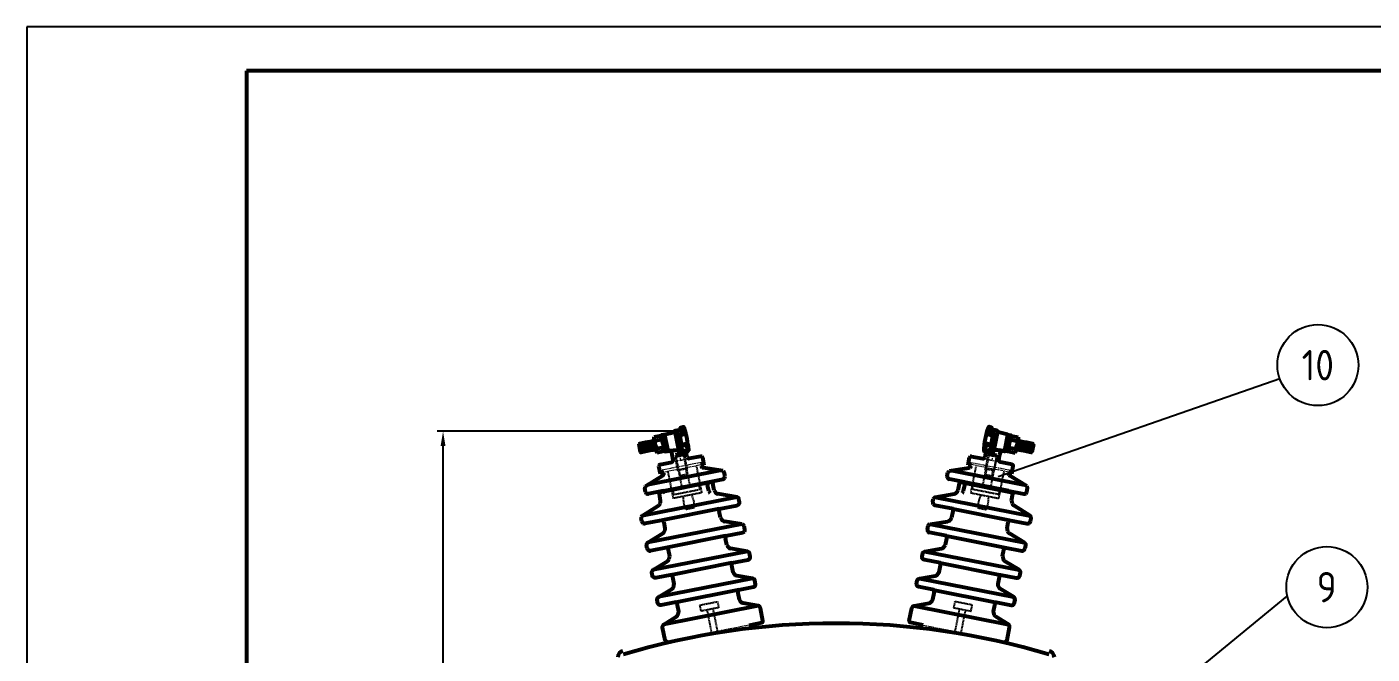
# Model space of a CAD drawing. Header units: millimetres. Extents: x 117095 to 120885, y -6667 to -3573.
# Drawn here: x 117095 to 118476, y -4631 to -3988 of the extents above; entities that cross this region are included whole.
import ezdxf
from ezdxf.enums import TextEntityAlignment as Align

# ---------------------------------------------------------------- set-up
doc = ezdxf.new("R2010")
doc.units = ezdxf.units.MM
doc.header["$LTSCALE"] = 3
doc.linetypes.add('CENTER', pattern=[2, 1.25, -0.25, 0.25, -0.25])
doc.linetypes.add('HIDDEN', pattern=[0.375, 0.25, -0.125])
for name, color, linetype in [('A', 3, 'Continuous'), ('D', 11, 'HIDDEN'), ('S', 254, 'Continuous')]:
    doc.layers.add(name, color=color, linetype=linetype)
for name, color, linetype, lineweight in [('图层1', 1, 'CENTER', 13), ('标注、文本', 3, 'Continuous', 25), ('粗实线', 4, 'Continuous', 53)]:
    doc.layers.add(name, color=color, linetype=linetype, lineweight=lineweight)
doc.styles.add('ST_WIN', font='isocp2.shx', dxfattribs={"bigfont": 'hzdxfst.shx'})
doc.styles.add('TH_GBDIM', font='romans.shx', dxfattribs={"width": 0.8, "bigfont": 'gbcbig.shx'})
doc.dimstyles.new('TH_GBDIM1', dxfattribs={"dimscale": 3, "dimtxt": 3.5, "dimasz": 2.5, "dimexe": 2, "dimexo": 0, "dimgap": 1.5, "dimtad": 1, "dimdec": 1, "dimzin": 0, "dimdsep": 46, "dimtxsty": 'TH_GBDIM', "dimcen": 2.5, "dimclrd": 3, "dimclre": 256, "dimclrt": 2, "dimadec": 0, "dimazin": 0, "dimtfac": 0.714286, "dimtdec": 1, "dimtmove": 0, "dimatfit": 3, "dimfxl": 1, "dimtzin": 0, "dimlwd": -1, "dimlwe": -1, "dimarcsym": 0})

# ---------------------------------------------------------------- blocks, each defined once
blk = doc.blocks.new('*D141')
at = {"layer": 'Defpoints', "color": 0, "transparency": 16777216}
for p in [(117522.6, -4402.8), (117759.7, -4402.8), (117680.5, -5497.6)]:
    blk.add_point(p, dxfattribs=at)
at = {"layer": '标注、文本', "transparency": 16777216}
for p, q in [((117759.7, -4402.8), (117516.6, -4402.8)), ((117680.5, -5497.6), (117516.6, -5497.6))]:
    blk.add_line(p, q, dxfattribs=at)
at = {"layer": '标注、文本', "color": 3, "transparency": 16777216}
blk.add_line((117522.6, -5482.6), (117522.6, -4417.8), dxfattribs=at)
for points in [[(117520.1, -4417.8), (117525.1, -4417.8), (117522.6, -4402.8)], [(117520.1, -5482.6), (117525.1, -5482.6), (117522.6, -5497.6)]]:
    blk.add_solid(points, dxfattribs=at)
at = {"layer": '标注、文本', "color": 2, "transparency": 16777216, "insert": (117505.6, -4950.2), "char_height": 21, "width": 139.819, "attachment_point": 5, "rotation": 90, "style": 'TH_GBDIM'}
blk.add_mtext("67.52''", dxfattribs=at)

msp = doc.modelspace()

# ---------------------------------------------------------------- linework, layer by layer
at = {"layer": 'A'}
msp.add_line((118092.3, -4449.32), (118381.33, -4348.57), dxfattribs=at)
for centre in [(118420.59, -4334.89), (118429.72, -4562.74)]:
    msp.add_circle(centre, 41.58, dxfattribs=at)
at = {"layer": 'D'}
for p, q in [((117761.61, -4428.91), (117767.44, -4459.59)), ((117769.38, -4427.37), (117771.98, -4440.51)), ((118082.7, -4427.37), (118080.11, -4440.51)), ((118090.47, -4428.91), (118084.65, -4459.59)), ((117759.06, -4471.58), (117753.55, -4443.69)), ((117764.77, -4441.93), (117763.45, -4442.19)), ((117766.06, -4448.45), (117764.77, -4441.93)), ((117771.98, -4440.51), (117771.44, -4440.62)), ((117771.44, -4440.62), (117772.72, -4447.14)), ((117771.98, -4440.51), (117772.22, -4440.46)), ((117772.22, -4440.46), (117775.67, -4457.96)), ((117782.48, -4437.98), (117787.98, -4465.87)), ((118069.61, -4437.98), (118064.1, -4465.87)), ((118079.86, -4440.46), (118076.41, -4457.96)), ((118080.65, -4440.62), (118079.36, -4447.14)), ((118080.11, -4440.51), (118079.86, -4440.46)), ((118080.11, -4440.51), (118080.65, -4440.62)), ((118086.03, -4448.45), (118087.32, -4441.93)), ((118087.32, -4441.93), (118088.64, -4442.19)), ((118093.03, -4471.58), (118098.53, -4443.69)), ((117772.72, -4447.14), (117766.06, -4448.45)), ((118079.36, -4447.14), (118086.03, -4448.45)), ((117787.98, -4465.87), (117759.06, -4471.58)), ((118064.1, -4465.87), (118093.03, -4471.58)), ((117793.43, -4586.16), (117798.01, -4609.34)), ((117799.58, -4584.94), (117804.15, -4608.13)), ((118052.51, -4584.94), (118047.93, -4608.13)), ((118052.51, -4584.94), (118047.93, -4608.13)), ((118058.66, -4586.16), (118054.08, -4609.34)), ((118058.66, -4586.16), (118054.08, -4609.34))]:
    msp.add_line(p, q, dxfattribs=at)
for points in [[(117764.76, -4424.33), (117761.29, -4427.39), (117761.61, -4428.91), (117769.38, -4427.37), (117769.08, -4425.85), (117769.38, -4427.37), (117770.17, -4427.22), (117772.76, -4440.36), (117773.7, -4440.99), (117762.82, -4443.13), (117763.45, -4442.19), (117760.85, -4429.06), (117761.61, -4428.91)], [(118087.32, -4424.33), (118090.79, -4427.39), (118090.47, -4428.91), (118082.7, -4427.37), (118083, -4425.85), (118082.7, -4427.37), (118081.92, -4427.22), (118079.32, -4440.36), (118078.39, -4440.99), (118089.27, -4443.13), (118088.64, -4442.19), (118091.23, -4429.06), (118090.47, -4428.91)], [(117777.78, -4467.89), (117778.01, -4469.01), (117779.55, -4473.5), (117780.17, -4476.63), (117780.43, -4479.23), (117780.44, -4481.37), (117771.91, -4483.05), (117770.77, -4480.07), (117769.96, -4477.02), (117769.52, -4473.36), (117769.48, -4470.7), (117769.25, -4469.57)], [(118074.3, -4467.89), (118074.08, -4469.01), (118072.53, -4473.5), (118071.91, -4476.63), (118071.65, -4479.23), (118071.64, -4481.37), (118080.17, -4483.05), (118081.32, -4480.07), (118082.13, -4477.02), (118082.57, -4473.36), (118082.61, -4470.7), (118082.83, -4469.57)]]:
    msp.add_lwpolyline(points, dxfattribs=at)
for points in [[(117777.29, -4459.17), (117766.26, -4461.35), (117759.05, -4462.77, 0.2828752), (117758.49, -4463.29, 0.1118496), (117758.47, -4463.7), (117759.25, -4467.67), (117786.31, -4462.33), (117785.53, -4458.36, 0.4142136), (117784.59, -4457.73), (117777.21, -4459.16)], [(118074.8, -4459.17), (118085.83, -4461.35), (118093.03, -4462.77, -0.2828752), (118093.59, -4463.29, -0.1118496), (118093.61, -4463.7), (118092.83, -4467.67), (118065.77, -4462.33), (118066.55, -4458.36, -0.4142136), (118067.49, -4457.73), (118074.88, -4459.16)]]:
    msp.add_lwpolyline(points, format="xyb", dxfattribs=at)
for points in [[(117804.23, -4577.56), (117805.46, -4583.78), (117787.52, -4587.32), (117786.29, -4581.1)], [(118047.85, -4577.56), (118046.62, -4583.78), (118064.57, -4587.32), (118065.79, -4581.1)], [(118047.85, -4577.56), (118046.62, -4583.78), (118064.57, -4587.32), (118065.79, -4581.1)]]:
    msp.add_lwpolyline(points, close=True, dxfattribs=at)
for centre, start, end in [((117777.14, -4457.67), 191.16, 281.16), ((118074.94, -4457.67), 258.84, 348.84), ((117765.97, -4459.88), 281.16, 11.16), ((118086.12, -4459.88), 168.84, 258.84)]:
    msp.add_arc(centre, 1.5, start, end, dxfattribs=at)
at = {"layer": '图层1'}
for p, q in [((117775.41, -4430.82), (117757.37, -4434.38)), ((117764.76, -4424.33), (117766.39, -4432.6)), ((117766.39, -4432.6), (117775.41, -4430.82)), ((118085.69, -4432.6), (118076.67, -4430.82)), ((118076.67, -4430.82), (118094.71, -4434.38)), ((118087.32, -4424.33), (118085.69, -4432.6)), ((117787.85, -4434.73), (117747.33, -4442.57)), ((117747.33, -4442.57), (117748.01, -4446.05)), ((117748.11, -4442.42), (117748.55, -4444.67)), ((117748.55, -4444.67), (117787.48, -4436.99)), ((117787.48, -4436.99), (117787.06, -4434.88)), ((117788.5, -4438.07), (117787.85, -4434.73)), ((118063.58, -4438.07), (118064.24, -4434.73)), ((118064.24, -4434.73), (118104.76, -4442.57)), ((118064.61, -4436.99), (118065.02, -4434.88)), ((118103.53, -4444.67), (118064.61, -4436.99)), ((118103.98, -4442.42), (118103.53, -4444.67)), ((118104.76, -4442.57), (118104.07, -4446.05)), ((118032.91, -4537.89), (118093.94, -4549.95)), ((118025.6, -4565.44), (118089.17, -4577.98)), ((117836.74, -4601.69), (117752.14, -4618.4)), ((118015.34, -4601.69), (118099.94, -4618.4)), ((118015.34, -4601.69), (118099.94, -4618.4))]:
    msp.add_line(p, q, dxfattribs=at)
at = {"layer": '标注、文本'}
for p, q in [((117095.49, -3987.78), (117095.49, -6667.17)), ((120884.53, -3987.78), (117095.49, -3987.78)), ((118200.26, -4726.62), (118389.14, -4571.82))]:
    msp.add_line(p, q, dxfattribs=at)
at = {"layer": '粗实线'}
for p, q in [((117321.03, -4032.89), (117321.03, -6622.06)), ((120839.42, -4032.89), (117321.03, -4032.89))]:
    msp.add_line(p, q, dxfattribs=at)
at = {"layer": '粗实线', "ltscale": 2}
for p, q in [((117760.47, -4403.08), (117764.23, -4421.64)), ((118091.62, -4403.08), (118087.86, -4421.64)), ((117723.47, -4415.88), (117725.08, -4424.06)), ((117724, -4416.23), (117726.24, -4423.52)), ((117724.62, -4415.33), (117727.14, -4424.12)), ((117725.52, -4415.93), (117727.76, -4423.18)), ((117726.14, -4414.99), (117728.7, -4423.81)), ((117727.09, -4415.62), (117729.28, -4422.88)), ((117727.65, -4414.72), (117730.23, -4423.51)), ((117728.6, -4415.32), (117730.85, -4422.57)), ((117729.23, -4414.38), (117731.79, -4423.2)), ((117730.17, -4415.01), (117732.37, -4422.27)), ((117730.76, -4414.08), (117733.41, -4422.83)), ((117731.7, -4414.71), (117733.92, -4421.96)), ((117732.32, -4413.77), (117734.88, -4422.59)), ((117733.26, -4414.4), (117735.46, -4421.66)), ((117733.88, -4413.5), (117736.41, -4422.29)), ((117734.78, -4414.1), (117737.03, -4421.35)), ((117735.41, -4413.16), (117737.97, -4421.98)), ((117738.55, -4421.05), (117736.35, -4413.79)), ((117736.93, -4412.86), (117739.49, -4421.68)), ((117737.87, -4413.49), (117740.12, -4420.74)), ((117738.53, -4412.55), (117741.05, -4421.37)), ((117739.23, -4408.79), (117739.05, -4410.46)), ((117739.05, -4410.46), (117740.02, -4412.76)), ((117746.44, -4407.37), (117739.23, -4408.79)), ((117747.22, -4411.34), (117740.02, -4412.76)), ((117748.28, -4414.09), (117751.03, -4415.94)), ((117765.85, -4412.84), (117767.16, -4419.43)), ((117767.16, -4419.43), (117766.85, -4417.87)), ((117766.85, -4417.87), (117766.85, -4417.87)), ((118086.23, -4412.84), (118084.93, -4419.43)), ((118084.93, -4419.43), (118085.24, -4417.87)), ((118085.24, -4417.87), (118085.24, -4417.87)), ((118103.81, -4414.09), (118101.05, -4415.94)), ((118104.86, -4411.34), (118112.07, -4412.76)), ((118105.64, -4407.37), (118112.85, -4408.79)), ((118113.56, -4412.55), (118111.03, -4421.37)), ((118114.21, -4413.49), (118111.97, -4420.74)), ((118113.03, -4410.46), (118112.07, -4412.76)), ((118115.15, -4412.86), (118112.6, -4421.68)), ((118112.85, -4408.79), (118113.03, -4410.46)), ((118113.54, -4421.05), (118115.73, -4413.79)), ((118116.67, -4413.16), (118114.12, -4421.98)), ((118117.3, -4414.1), (118115.06, -4421.35)), ((118118.2, -4413.5), (118115.68, -4422.29)), ((118118.82, -4414.4), (118116.63, -4421.66)), ((118119.76, -4413.77), (118117.2, -4422.59)), ((118120.39, -4414.71), (118118.16, -4421.96)), ((118121.33, -4414.08), (118118.67, -4422.83)), ((118121.92, -4415.01), (118119.72, -4422.27)), ((118122.85, -4414.38), (118120.29, -4423.2)), ((118123.48, -4415.32), (118121.23, -4422.57)), ((118124.44, -4414.72), (118121.85, -4423.51)), ((118125, -4415.62), (118122.8, -4422.88)), ((118125.94, -4414.99), (118123.38, -4423.81)), ((118126.57, -4415.93), (118124.32, -4423.18)), ((118127.46, -4415.33), (118124.94, -4424.12)), ((118128.09, -4416.23), (118125.85, -4423.52)), ((118128.62, -4415.88), (118127, -4424.06)), ((117748.8, -4419.33), (117741.59, -4420.76)), ((117749.58, -4423.3), (117742.38, -4424.73)), ((117758.22, -4428.38), (117757.9, -4426.74)), ((117758.95, -4432.03), (117758.22, -4428.38)), ((117764.23, -4421.64), (117764.64, -4422.42)), ((117773.01, -4429.25), (117772.29, -4425.6)), ((117787.23, -4428.49), (117775.36, -4430.83)), ((117790.66, -4437.64), (117789.1, -4429.75)), ((118061.42, -4437.64), (118062.98, -4429.75)), ((118064.86, -4428.49), (118076.72, -4430.83)), ((118079.07, -4429.25), (118079.79, -4425.6)), ((118087.86, -4421.64), (118087.45, -4422.42)), ((118093.14, -4432.03), (118093.86, -4428.38)), ((118093.86, -4428.38), (118094.18, -4426.74)), ((118102.5, -4423.3), (118109.71, -4424.73)), ((118103.28, -4419.33), (118110.49, -4420.76)), ((117806.94, -4443.04), (117732.8, -4457.66)), ((117745.81, -4446.49), (117744.25, -4438.6)), ((117745.51, -4436.72), (117757.37, -4434.38)), ((117787.24, -4438.31), (117790.66, -4437.64)), ((117809.64, -4443.47), (117789.75, -4440.26)), ((117812.04, -4448.7), (117811.27, -4445.03)), ((118040.04, -4448.7), (118040.82, -4445.03)), ((118042.45, -4443.47), (118062.33, -4440.26)), ((118045.15, -4443.04), (118119.29, -4457.66)), ((118064.84, -4438.31), (118061.42, -4437.64)), ((118106.58, -4436.72), (118094.71, -4434.38)), ((118106.28, -4446.49), (118107.84, -4438.6)), ((117730.47, -4459.09), (117747.64, -4448.57)), ((117799.42, -4454.79), (117743.25, -4465.9)), ((117749.22, -4445.81), (117745.81, -4446.49)), ((117749.01, -4464.04), (117794.46, -4455.07)), ((117795.28, -4463.91), (117794, -4457.94)), ((117794.36, -4455.09), (117809.84, -4451.99)), ((117800.89, -4463.27), (117799.43, -4456.27)), ((118057.73, -4455.09), (118042.24, -4451.99)), ((118051.2, -4463.27), (118052.65, -4456.27)), ((118052.67, -4454.79), (118108.84, -4465.9)), ((118056.81, -4463.91), (118058.08, -4457.94)), ((118103.07, -4464.04), (118057.63, -4455.07)), ((118102.86, -4445.81), (118106.28, -4446.49)), ((118121.62, -4459.09), (118104.44, -4448.57)), ((117824.42, -4470.24), (117726.81, -4489.49)), ((117730.23, -4464.84), (117729.55, -4461.16)), ((117749.01, -4464.04), (117733.51, -4467.05)), ((117745.93, -4474.11), (117744.62, -4467.08)), ((117824.42, -4470.24), (117804.73, -4466.99)), ((117826.85, -4475.35), (117826.3, -4472.56)), ((118025.23, -4475.35), (118025.78, -4472.56)), ((118027.67, -4470.24), (118047.36, -4466.99)), ((118027.67, -4470.24), (118125.27, -4489.49)), ((118103.07, -4464.04), (118118.57, -4467.05)), ((118106.15, -4474.11), (118107.46, -4467.08)), ((118121.86, -4464.84), (118122.54, -4461.16)), ((117726.81, -4489.49), (117743.79, -4479.01)), ((117806, -4482.48), (117748.21, -4493.9)), ((117806, -4482.48), (117824.29, -4478.87)), ((117807.39, -4491.32), (117806.01, -4484.87)), ((118046.08, -4482.48), (118027.8, -4478.87)), ((118044.7, -4491.32), (118046.07, -4484.87)), ((118046.08, -4482.48), (118103.88, -4493.9)), ((118125.27, -4489.49), (118108.29, -4479.01)), ((117726.5, -4495.14), (117725.95, -4492.36)), ((117748.5, -4493.82), (117730.21, -4497.43)), ((117829.17, -4497.92), (117732.93, -4516.91)), ((117750.57, -4502.53), (117749.39, -4496.04)), ((117829.17, -4497.92), (117811.77, -4495.19)), ((117832.34, -4503.41), (117831.56, -4499.74)), ((118019.75, -4503.41), (118020.52, -4499.74)), ((118022.92, -4497.92), (118040.32, -4495.19)), ((118022.92, -4497.92), (118119.15, -4516.91)), ((118101.51, -4502.53), (118102.69, -4496.04)), ((118103.59, -4493.82), (118121.87, -4497.43)), ((118125.58, -4495.14), (118126.13, -4492.36)), ((117732.93, -4516.91), (117747.99, -4507.77)), ((117812.58, -4510.16), (117753, -4521.92)), ((117813.9, -4519.42), (117812.52, -4512.92)), ((117812.58, -4510.16), (117830.13, -4506.67)), ((118039.5, -4510.16), (118021.96, -4506.67)), ((118038.18, -4519.42), (118039.57, -4512.92)), ((118039.5, -4510.16), (118099.09, -4521.92)), ((118119.15, -4516.91), (118104.09, -4507.77)), ((117732.08, -4523.19), (117731.41, -4519.5)), ((117752.92, -4521.93), (117735.37, -4525.36)), ((117835.06, -4525.97), (117738.14, -4545.09)), ((117755.22, -4531), (117754.03, -4524.46)), ((118017.03, -4525.97), (118113.95, -4545.09)), ((118017.03, -4525.97), (118113.95, -4545.09)), ((118096.86, -4531), (118098.05, -4524.46)), ((118099.16, -4521.93), (118116.72, -4525.36)), ((118120, -4523.19), (118120.68, -4519.5)), ((117819.17, -4537.89), (117758.15, -4549.95)), ((118032.91, -4537.89), (118093.94, -4549.95)), ((117840.18, -4553.76), (117743.95, -4572.74)), ((118011.9, -4553.76), (118108.13, -4572.74)), ((118011.9, -4553.76), (118108.13, -4572.74)), ((117826.48, -4565.44), (117762.91, -4577.98)), ((118025.6, -4565.44), (118089.17, -4577.98)), ((117846.06, -4581.76), (117749.14, -4600.88)), ((118006.02, -4581.76), (118102.94, -4600.88)), ((118006.02, -4581.76), (118102.94, -4600.88))]:
    msp.add_line(p, q, dxfattribs=at)
for points in [[(117757.9, -4426.74), (117757.45, -4424.45, 0.2164543), (117756.57, -4423.22, 0.1467602), (117755.1, -4422.88), (117753.29, -4423.24, -0.216222), (117752.7, -4423.1, -0.1283851), (117752.36, -4422.65), (117749.25, -4406.87, -0.2363214), (117749.39, -4406.33, -0.137645), (117750, -4405.95), (117759.9, -4403.55, 0.1180817), (117760.22, -4403.38, 0.2392412), (117760.5, -4402.71, -0.185592), (117760.65, -4402.2, -0.1492891), (117761.1, -4401.88), (117766.54, -4400.81), (117766.26, -4399.39, -0.1625855), (117766.3, -4399.07, -0.2351814), (117766.74, -4398.73), (117769.04, -4398.28, -0.1930116), (117769.57, -4398.38, -0.2164792), (117769.72, -4398.6), (117770.88, -4401.89), (117771.58, -4404.4, -0.3059655), (117771.18, -4405.6, -0.2115166), (117770.29, -4405.81), (117766.58, -4406.71, 0.1243522), (117765.5, -4407.28), (117767.07, -4415.88, 0.2324838), (117768.05, -4417.02, 0.1376313), (117769.18, -4417.3), (117770.61, -4417.07, -0.226514), (117771.96, -4417.46, -0.1292936), (117772.99, -4421.13)], [(117765.85, -4412.84), (117764.66, -4406.76), (117764.55, -4406.24, -0.0789088), (117764.52, -4405.28, -0.0024549), (117764.63, -4404.37, -0.1042686), (117765.12, -4402.99, -0.0677477), (117766.61, -4401.15, -0.1370618), (117767.62, -4400.62, -0.2504389), (117768.51, -4400.88, -0.0643039), (117769.09, -4401.61, -0.2071454), (117769.42, -4404.04, -0.182921), (117768.73, -4404.96, -0.0004162), (117767.16, -4405.37, 0.2687796), (117765.5, -4407.28, 0.4991019)], [(118094.18, -4426.74), (118094.63, -4424.45, -0.2164543), (118095.51, -4423.22, -0.1467602), (118096.98, -4422.88), (118098.8, -4423.24, 0.216222), (118099.38, -4423.1, 0.1283851), (118099.73, -4422.65), (118102.84, -4406.87, 0.2363214), (118102.69, -4406.33, 0.137645), (118102.09, -4405.95), (118092.19, -4403.55, -0.1180817), (118091.86, -4403.38, -0.2392412), (118091.59, -4402.71, 0.185592), (118091.44, -4402.2, 0.1492891), (118090.99, -4401.88), (118085.55, -4400.81), (118085.83, -4399.39, 0.1625855), (118085.79, -4399.07, 0.2351814), (118085.35, -4398.73), (118083.04, -4398.28, 0.1930116), (118082.51, -4398.38, 0.2164792), (118082.37, -4398.6), (118081.21, -4401.89), (118080.51, -4404.4, 0.3059655), (118080.91, -4405.6, 0.2115166), (118081.8, -4405.81), (118085.5, -4406.71, -0.1243522), (118086.59, -4407.28), (118085.02, -4415.88, -0.2324838), (118084.03, -4417.02, -0.1376313), (118082.91, -4417.3), (118081.47, -4417.07, 0.226514), (118080.12, -4417.46, 0.1292936), (118079.09, -4421.13)], [(118086.23, -4412.84), (118087.43, -4406.76), (118087.53, -4406.24, 0.0789088), (118087.57, -4405.28, 0.0024549), (118087.45, -4404.37, 0.1042686), (118086.97, -4402.99, 0.0677477), (118085.48, -4401.15, 0.1370618), (118084.46, -4400.62, 0.2504389), (118083.57, -4400.88, 0.0643039), (118083, -4401.61, 0.2071454), (118082.67, -4404.04, 0.182921), (118083.35, -4404.96, 0.0004162), (118084.93, -4405.37, -0.2687796), (118086.59, -4407.28, -0.4991019)], [(117750, -4405.95), (117750.05, -4406.24), (117750.03, -4406.72), (117753.15, -4422.55), (117753.33, -4422.92), (117754.2, -4423.06, -0.0054367), (117757.56, -4422.44, -0.0203145), (117761.38, -4422.15, -0.0727912), (117763.33, -4422.22, -0.1415075), (117764.16, -4422.82, -0.0785824), (117764.64, -4423.75, -0.3890739)], [(117766.5, -4416.13), (117767.16, -4419.43, 0.1884653), (117768.82, -4422.04, 0.1254853), (117770.89, -4422.87, 0.1480521), (117772.42, -4422.62, 0.2611045), (117772.99, -4421.13, 0.8298267)], [(117767.43, -4416.42), (117772.38, -4415.45, -0.2020733), (117773.39, -4415.65, -0.1894523), (117773.96, -4416.51, -0.0369855), (117774.39, -4422.79, 0.1404341)], [(118084.66, -4416.42), (118079.71, -4415.45, 0.2020733), (118078.7, -4415.65, 0.1894523), (118078.12, -4416.51, 0.0369855), (118077.7, -4422.79, -0.1404341)], [(118085.58, -4416.13), (118084.93, -4419.43, -0.1884653), (118083.27, -4422.04, -0.1254853), (118081.2, -4422.87, -0.1480521), (118079.67, -4422.62, -0.2611045), (118079.09, -4421.13, -0.8298267)], [(118102.09, -4405.95), (118102.03, -4406.24), (118102.05, -4406.72), (118098.93, -4422.55), (118098.76, -4422.92), (118097.89, -4423.06, 0.0054367), (118094.52, -4422.44, 0.0203145), (118090.71, -4422.15, 0.0727912), (118088.76, -4422.22, 0.1415075), (118087.93, -4422.82, 0.0785824), (118087.44, -4423.75, 0.3890739)], [(117772.29, -4425.6), (117771.94, -4423.56), (117774.09, -4423.11, 0.0767418), (117774.24, -4423.06, 0.2210318), (117774.39, -4422.79, 59.2333656)], [(118079.79, -4425.6), (118080.14, -4423.56), (118077.99, -4423.11, -0.0767418), (118077.85, -4423.06, -0.2210318), (118077.7, -4422.79, -59.2333656)], [(117824.24, -4551.2, -0.2008106), (117821.92, -4549.75, -0.0160188), (117820.4, -4547.47), (117818.97, -4540.45, -0.1267309), (117819.03, -4539.16, 0.0958523), (117819.17, -4537.89), (117835.3, -4534.71, 0.1985628), (117837.34, -4533.35, 0.1784966), (117837.84, -4531.3), (117837.19, -4527.99, 0.1972819), (117836.35, -4526.73, 0.0325438), (117835.06, -4525.97), (117817.74, -4523.14)], [(118027.84, -4551.2, 0.2008106), (118030.17, -4549.75, 0.0160188), (118031.68, -4547.47), (118033.12, -4540.45, 0.1267309), (118033.05, -4539.16, -0.0958523), (118032.91, -4537.89), (118016.78, -4534.71, -0.1985628), (118014.74, -4533.35, -0.1784966), (118014.25, -4531.3), (118014.9, -4527.99, -0.1972819), (118015.73, -4526.73, -0.0325438), (118017.03, -4525.97), (118034.34, -4523.14)], [(118027.84, -4551.2, 0.2008106), (118030.17, -4549.75, 0.0160188), (118031.68, -4547.47), (118033.12, -4540.45, 0.1267309), (118033.05, -4539.16, -0.0958523), (118032.91, -4537.89), (118016.78, -4534.71, -0.1985628), (118014.74, -4533.35, -0.1784966), (118014.25, -4531.3), (118014.9, -4527.99, -0.1972819), (118015.73, -4526.73, -0.0325438), (118017.03, -4525.97), (118034.34, -4523.14)], [(117757.72, -4564.32, 0.2008106), (117759.32, -4562.1, 0.0160188), (117759.86, -4559.42), (117758.52, -4552.37, 0.1267309), (117757.97, -4551.21, -0.0958523), (117757.36, -4550.08), (117741.23, -4553.26, -0.1985628), (117738.83, -4552.78, -0.1784966), (117737.59, -4551.08), (117736.94, -4547.77, -0.1972819), (117737.23, -4546.29, -0.0325438), (117738.14, -4545.09), (117753.08, -4535.9)], [(118094.36, -4564.32, -0.2008106), (118092.76, -4562.1, -0.0160188), (118092.22, -4559.42), (118093.56, -4552.37, -0.1267309), (118094.11, -4551.21, 0.0958523), (118094.73, -4550.08), (118110.86, -4553.26, 0.1985628), (118113.26, -4552.78, 0.1784966), (118114.5, -4551.08), (118115.15, -4547.77, 0.1972819), (118114.86, -4546.29, 0.0325438), (118113.95, -4545.09), (118099, -4535.9)], [(118094.36, -4564.32, -0.2008106), (118092.76, -4562.1, -0.0160188), (118092.22, -4559.42), (118093.56, -4552.37, -0.1267309), (118094.11, -4551.21, 0.0958523), (118094.73, -4550.08), (118110.86, -4553.26, 0.1985628), (118113.26, -4552.78, 0.1784966), (118114.5, -4551.08), (118115.15, -4547.77, 0.1972819), (118114.86, -4546.29, 0.0325438), (118113.95, -4545.09), (118099, -4535.9)], [(117836.74, -4601.69), (117849.94, -4599.11, 0.2647505), (117850.75, -4598.41, 0.0852176), (117850.93, -4597.38), (117848.32, -4584.19, 0.130917), (117847.64, -4582.79, 0.1379774), (117846.06, -4581.76), (117830.75, -4579.25, -0.1969111), (117828.41, -4577.82, -0.0243747), (117826.9, -4575.53), (117825.52, -4569.03, -0.0868957), (117825.46, -4567.28, -0.0310161), (117825.8, -4565.56), (117841.14, -4562.51, 0.2217455), (117842.82, -4561.27, 0.0936117), (117843.37, -4559.6), (117842.69, -4555.91, 0.2246274), (117841.57, -4554.35, 0.0517599), (117840.18, -4553.76), (117824.24, -4551.2)], [(118015.34, -4601.69), (118002.14, -4599.11, -0.2647505), (118001.34, -4598.41, -0.0852176), (118001.16, -4597.38), (118003.76, -4584.19, -0.130917), (118004.44, -4582.79, -0.1379774), (118006.02, -4581.76), (118021.34, -4579.25, 0.1969111), (118023.67, -4577.82, 0.0243747), (118025.18, -4575.53), (118026.56, -4569.03, 0.0868957), (118026.63, -4567.28, 0.0310161), (118026.28, -4565.56), (118010.94, -4562.51, -0.2217455), (118009.26, -4561.27, -0.0936117), (118008.71, -4559.6), (118009.39, -4555.91, -0.2246274), (118010.51, -4554.35, -0.0517599), (118011.9, -4553.76), (118027.84, -4551.2)], [(118015.34, -4601.69), (118002.14, -4599.11, -0.2647505), (118001.34, -4598.41, -0.0852176), (118001.16, -4597.38), (118003.76, -4584.19, -0.130917), (118004.44, -4582.79, -0.1379774), (118006.02, -4581.76), (118021.34, -4579.25, 0.1969111), (118023.67, -4577.82, 0.0243747), (118025.18, -4575.53), (118026.56, -4569.03, 0.0868957), (118026.63, -4567.28, 0.0310161), (118026.28, -4565.56), (118010.94, -4562.51, -0.2217455), (118009.26, -4561.27, -0.0936117), (118008.71, -4559.6), (118009.39, -4555.91, -0.2246274), (118010.51, -4554.35, -0.0517599), (118011.9, -4553.76), (118027.84, -4551.2)], [(117752.14, -4618.4), (117752.14, -4618.4, -0.2647505), (117751.13, -4618.06, -0.0852176), (117750.58, -4617.18), (117747.97, -4603.98, -0.130917), (117748.08, -4602.44, -0.1379774), (117749.14, -4600.88), (117762.36, -4592.74, 0.1969111), (117763.97, -4590.53, 0.0243747), (117764.5, -4587.84), (117763.31, -4581.3, 0.0868957), (117762.71, -4579.66, 0.0310161), (117761.73, -4578.2), (117746.38, -4581.2, -0.2217455), (117744.36, -4580.7, -0.0936117), (117743.22, -4579.36), (117742.44, -4575.69, -0.2246274), (117742.89, -4573.82, -0.0517599), (117743.95, -4572.74), (117757.72, -4564.32)], [(118099.94, -4618.4), (118099.94, -4618.4, 0.2647505), (118100.95, -4618.06, 0.0852176), (118101.51, -4617.18), (118104.11, -4603.98, 0.130917), (118104.01, -4602.44, 0.1379774), (118102.94, -4600.88), (118089.73, -4592.74, -0.1969111), (118088.11, -4590.53, -0.0243747), (118087.59, -4587.84), (118088.77, -4581.3, -0.0868957), (118089.38, -4579.66, -0.0310161), (118090.35, -4578.2), (118105.7, -4581.2, 0.2217455), (118107.73, -4580.7, 0.0936117), (118108.87, -4579.36), (118109.64, -4575.69, 0.2246274), (118109.2, -4573.82, 0.0517599), (118108.13, -4572.74), (118094.36, -4564.32)], [(118099.94, -4618.4), (118099.94, -4618.4, 0.2647505), (118100.95, -4618.06, 0.0852176), (118101.51, -4617.18), (118104.11, -4603.98, 0.130917), (118104.01, -4602.44, 0.1379774), (118102.94, -4600.88), (118089.73, -4592.74, -0.1969111), (118088.11, -4590.53, -0.0243747), (118087.59, -4587.84), (118088.77, -4581.3, -0.0868957), (118089.38, -4579.66, -0.0310161), (118090.35, -4578.2), (118105.7, -4581.2, 0.2217455), (118107.73, -4580.7, 0.0936117), (118108.87, -4579.36), (118109.64, -4575.69, 0.2246274), (118109.2, -4573.82, 0.0517599), (118108.13, -4572.74), (118094.36, -4564.32)], [(117707.74, -4631.52, -0.1466437), (118144.34, -4631.52, -0.3847038)], [(117707.27, -4628.56, 0.3766562), (117702.04, -4634.51)], [(118150.04, -4634.51, 0.3766562), (118144.82, -4628.56)]]:
    msp.add_lwpolyline(points, format="xyb", dxfattribs=at)
for points in [[(117749.39, -4406.33), (117746.84, -4406.83), (117750.16, -4423.65), (117752.7, -4423.1)], [(118102.69, -4406.33), (118105.24, -4406.83), (118101.92, -4423.65), (118099.38, -4423.1)], [(117764.64, -4423.75), (117764.76, -4424.33), (117769.08, -4425.85), (117761.29, -4427.39)], [(118087.44, -4423.75), (118087.32, -4424.33), (118083, -4425.85), (118090.79, -4427.39)]]:
    msp.add_lwpolyline(points, dxfattribs=at)
for centre, radius, start, end in [((117743.4, -4410.03), 4.35, 163.43129, 218.88871), ((117756.85, -4413.6), 16.85, 177.17429, 205.14571), ((117743.06, -4410.1), 4.34, 343.39929, 38.92071), ((117731.99, -4418.5), 16.83, 357.15819, 25.16181), ((117765.95, -4405.33), 1.52, 294.65341, 2.43311), ((117768.55, -4417.52), 1.26, 14.65534, 93.80155), ((117719.51, -4420.96), 54.64, 4.67536, 17.64464), ((118132.58, -4420.96), 54.64, 162.35536, 175.32464), ((118083.53, -4417.52), 1.26, 86.19845, 165.34466), ((118086.14, -4405.33), 1.52, 177.56689, 245.34659), ((118120.09, -4418.5), 16.83, 154.83819, 182.84181), ((118109.02, -4410.1), 4.34, 141.07929, 196.60071), ((118095.24, -4413.6), 16.85, 334.85429, 2.82571), ((118108.68, -4410.03), 4.35, 321.11129, 16.56871), ((117745.76, -4422), 4.35, 163.43129, 218.88871), ((117745.42, -4422.06), 4.34, 343.3994, 38.92053), ((117775.5, -4428.4), 2.63, 198.90945, 232.26456), ((117775.01, -4429.04), 1.82, 232.26456, 281.16), ((117787.44, -4430.34), 1.86, 59.07931, 96.53076), ((117787.62, -4430.04), 1.51, 11.16, 59.07931), ((118064.47, -4430.04), 1.51, 120.92069, 168.84), ((118064.65, -4430.34), 1.86, 83.46924, 120.92069), ((118077.08, -4429.04), 1.82, 258.84, 307.73544), ((118076.58, -4428.4), 2.63, 307.73544, 341.09055), ((118106.66, -4422.06), 4.34, 141.07947, 196.6006), ((118106.32, -4422), 4.35, 321.11129, 16.56871), ((117745.73, -4438.3), 1.51, 143.24069, 191.16), ((117746.02, -4438.51), 1.86, 105.78924, 143.24069), ((117757.02, -4432.59), 1.82, 281.16, 330.05544), ((117756.32, -4432.19), 2.63, 330.05544, 3.41055), ((117790.04, -4437.23), 3, 201.09295, 238.819), ((117790.31, -4436.79), 3.52, 238.819, 260.83793), ((117812.54, -4440.64), 4.06, 224.35382, 242.44853), ((117810.12, -4445.28), 1.18, 11.92549, 62.44853), ((118041.97, -4445.28), 1.18, 117.55147, 168.07451), ((118039.55, -4440.64), 4.06, 297.55147, 315.64618), ((118061.77, -4436.79), 3.52, 279.16207, 301.181), ((118062.04, -4437.23), 3, 301.181, 338.90705), ((118095.76, -4432.19), 2.63, 176.58945, 209.94456), ((118095.07, -4432.59), 1.82, 209.94456, 258.84), ((118106.07, -4438.51), 1.86, 36.75931, 74.21076), ((118106.35, -4438.3), 1.51, 348.84, 36.75931), ((117726.71, -4457.57), 4.06, 319.87147, 337.96618), ((117745.8, -4445.57), 3.52, 301.48207, 323.501), ((117746.22, -4445.88), 3, 323.501, 1.22705), ((117798.07, -4457.07), 4.16, 154.93182, 192.04407), ((117793.76, -4455.06), 0.599, 334.93182, 356.47929), ((117802.73, -4455.49), 3.38, 168.10436, 184.7855), ((117803.45, -4455.43), 4.11, 184.7855, 191.76167), ((117809.34, -4449.5), 2.54, 281.34168, 330.43717), ((117808.22, -4448.86), 3.83, 330.43717, 2.42947), ((118043.86, -4448.86), 3.83, 177.57053, 209.56283), ((118042.74, -4449.5), 2.54, 209.56283, 258.65832), ((118048.63, -4455.43), 4.11, 348.23833, 355.2145), ((118049.36, -4455.49), 3.38, 355.2145, 11.89564), ((118058.32, -4455.06), 0.599, 183.52071, 205.06818), ((118054.02, -4457.07), 4.16, 347.95593, 25.06818), ((118105.86, -4445.88), 3, 178.77295, 216.499), ((118106.28, -4445.57), 3.52, 216.499, 238.51793), ((118125.38, -4457.57), 4.06, 202.03382, 220.12853), ((117730.71, -4460.94), 1.18, 139.87147, 190.39451), ((117733.82, -4463.54), 3.83, 199.89053, 231.88283), ((117733.03, -4464.55), 2.54, 231.88283, 280.97832), ((117741.28, -4467.62), 3.38, 17.5345, 34.21564), ((117740.58, -4467.83), 4.11, 10.55833, 17.5345), ((117749.55, -4463.78), 0.599, 205.84071, 227.38818), ((117746.33, -4467.28), 4.16, 10.27593, 47.38818), ((117807.68, -4458.02), 13.73, 205.36936, 217.4953), ((117819.28, -4452.93), 21.1, 209.33822, 216.79252), ((117805.33, -4463.36), 3.67, 216.79252, 260.6372), ((117822.66, -4473.74), 3.92, 40.98291, 63.38636), ((117823.34, -4473.15), 3.02, 11.16, 40.98291), ((118028.74, -4473.15), 3.02, 139.01709, 168.84), ((118029.42, -4473.74), 3.92, 116.61364, 139.01709), ((118046.76, -4463.36), 3.67, 279.3628, 323.20748), ((118032.8, -4452.93), 21.1, 323.20748, 330.66178), ((118044.4, -4458.02), 13.73, 322.5047, 334.63064), ((118105.75, -4467.28), 4.16, 132.61182, 169.72407), ((118102.53, -4463.78), 0.599, 312.61182, 334.15929), ((118111.5, -4467.83), 4.11, 162.4655, 169.44167), ((118110.81, -4467.62), 3.38, 145.78436, 162.4655), ((118119.06, -4464.55), 2.54, 259.02168, 308.11717), ((118118.26, -4463.54), 3.83, 308.11717, 340.10947), ((118121.38, -4460.94), 1.18, 349.60549, 40.12853), ((117741.86, -4475.88), 3.67, 301.6828, 345.52748), ((117724.99, -4471.53), 21.1, 345.52748, 352.98178), ((117811.12, -4483.6), 5.24, 167.6316, 180.80245), ((117812.03, -4483.58), 6.15, 180.80245, 192.0282), ((117823.67, -4475.72), 3.21, 281.16, 325.41084), ((117823.67, -4475.72), 3.21, 325.41084, 6.68919), ((118028.42, -4475.72), 3.21, 173.31081, 214.58916), ((118028.42, -4475.72), 3.21, 214.58916, 258.84), ((118040.05, -4483.58), 6.15, 347.9718, 359.19755), ((118040.97, -4483.6), 5.24, 359.19755, 12.3684), ((118127.1, -4471.53), 21.1, 187.01822, 194.47252), ((118110.22, -4475.88), 3.67, 194.47252, 238.3172), ((117728.91, -4491.78), 3.02, 161.33709, 191.16), ((117729.77, -4492.07), 3.92, 138.93364, 161.33709), ((117729.59, -4494.28), 3.21, 195.63081, 236.90916), ((117729.59, -4494.28), 3.21, 236.90916, 281.16), ((117744.19, -4496.8), 5.24, 21.51755, 34.6884), ((117743.34, -4497.14), 6.15, 10.2918, 21.51755), ((117815.68, -4487.57), 9.1, 204.36994, 221.71685), ((117812.53, -4490.37), 4.88, 221.71685, 261.07914), ((117831.6, -4493.31), 5.21, 242.13656, 254.88595), ((117829.76, -4500.12), 1.84, 11.92084, 74.88595), ((118022.32, -4500.12), 1.84, 105.11405, 168.07916), ((118020.48, -4493.31), 5.21, 285.11405, 297.86344), ((118039.56, -4490.37), 4.88, 278.92086, 318.28315), ((118036.41, -4487.57), 9.1, 318.28315, 335.63006), ((118108.74, -4497.14), 6.15, 158.48245, 169.7082), ((118107.9, -4496.8), 5.24, 145.3116, 158.48245), ((118122.49, -4494.28), 3.21, 258.84, 303.09084), ((118122.49, -4494.28), 3.21, 303.09084, 344.36919), ((118122.32, -4492.07), 3.92, 18.66291, 41.06636), ((118123.17, -4491.78), 3.02, 348.84, 18.66291), ((117745.46, -4503.6), 4.88, 301.24086, 340.60315), ((117741.48, -4502.2), 9.1, 340.60315, 357.95006), ((117820.74, -4511.91), 8.34, 167.83627, 177.61383), ((117817.81, -4511.79), 5.41, 177.61383, 192.02578), ((117829.63, -4504.14), 2.58, 281.24066, 329.31778), ((117828.76, -4503.63), 3.59, 329.31778, 3.52725), ((118023.33, -4503.63), 3.59, 176.47275, 210.68222), ((118022.46, -4504.14), 2.58, 210.68222, 258.75934), ((118031.35, -4511.91), 8.34, 2.38617, 12.16373), ((118034.28, -4511.79), 5.41, 347.97422, 2.38617), ((118110.6, -4502.2), 9.1, 182.04994, 199.39685), ((118106.62, -4503.6), 4.88, 199.39685, 238.75914), ((117733.22, -4519.17), 1.84, 127.43405, 190.39916), ((117735.48, -4522.03), 3.59, 198.79275, 233.00222), ((117728.93, -4513.57), 5.21, 307.43405, 320.18344), ((117734.87, -4522.84), 2.58, 233.00222, 281.07934), ((117746.04, -4526.65), 8.34, 24.70617, 34.48373), ((117748.71, -4525.42), 5.41, 10.29422, 24.70617), ((117914.27, -4453.22), 120.23, 213.40703, 214.70948), ((117818.3, -4519.7), 3.49, 214.70948, 260.73725), ((118033.78, -4519.7), 3.49, 279.26275, 325.29052), ((117937.82, -4453.22), 120.23, 325.29052, 326.59297), ((118103.38, -4525.42), 5.41, 155.29383, 169.70578), ((118106.04, -4526.65), 8.34, 145.51627, 155.29383), ((118117.21, -4522.84), 2.58, 258.92066, 306.99778), ((118116.61, -4522.03), 3.59, 306.99778, 341.20725), ((118123.15, -4513.57), 5.21, 219.81656, 232.56595), ((118118.87, -4519.17), 1.84, 349.60084, 52.56595), ((117751.25, -4532.92), 3.49, 301.58275, 347.61052), ((117637.23, -4507.88), 120.23, 347.61052, 348.91297), ((118214.85, -4507.88), 120.23, 191.08703, 192.38948), ((118100.83, -4532.92), 3.49, 192.38948, 238.41725)]:
    msp.add_arc(centre, radius, start, end, dxfattribs=at)
for points in [[(117740.02, -4412.76), (117739.37, -4412.96), (117738.5, -4412.55), (117737.87, -4413.49), (117736.93, -4412.86), (117736.35, -4413.79), (117735.41, -4413.16), (117734.78, -4414.1), (117733.82, -4413.5), (117733.26, -4414.4), (117732.32, -4413.77), (117731.69, -4414.71), (117730.75, -4414.08), (117730.17, -4415.01), (117729.23, -4414.38), (117728.6, -4415.32), (117727.65, -4414.72), (117727.09, -4415.62), (117726.15, -4414.99), (117725.52, -4415.93), (117724.56, -4415.33), (117724, -4416.23), (117723.47, -4415.88)], [(118112.07, -4412.76), (118112.71, -4412.96), (118113.58, -4412.55), (118114.21, -4413.49), (118115.15, -4412.86), (118115.73, -4413.79), (118116.67, -4413.16), (118117.3, -4414.1), (118118.26, -4413.5), (118118.82, -4414.4), (118119.76, -4413.77), (118120.39, -4414.71), (118121.33, -4414.08), (118121.91, -4415.01), (118122.85, -4414.38), (118123.48, -4415.32), (118124.44, -4414.72), (118125, -4415.62), (118125.94, -4414.99), (118126.57, -4415.93), (118127.53, -4415.33), (118128.09, -4416.23), (118128.62, -4415.88)], [(117741.57, -4420.84), (117741.05, -4421.37), (117740.12, -4420.74), (117739.49, -4421.68), (117738.55, -4421.05), (117737.97, -4421.98), (117737.03, -4421.35), (117736.4, -4422.29), (117735.46, -4421.66), (117734.88, -4422.59), (117733.94, -4421.96), (117733.31, -4422.9), (117732.37, -4422.27), (117731.79, -4423.2), (117730.85, -4422.57), (117730.22, -4423.51), (117729.26, -4422.91), (117728.7, -4423.81), (117727.76, -4423.18), (117727.13, -4424.12), (117726.17, -4423.52), (117725.58, -4424.4), (117725.08, -4424.06)], [(117764.64, -4422.42), (117766.18, -4422.99), (117768.57, -4423.23), (117770.18, -4423.16), (117771.76, -4422.9)], [(118087.45, -4422.42), (118085.91, -4422.99), (118083.52, -4423.23), (118081.9, -4423.16), (118080.32, -4422.9)], [(118110.52, -4420.84), (118111.03, -4421.37), (118111.97, -4420.74), (118112.6, -4421.68), (118113.54, -4421.05), (118114.12, -4421.98), (118115.06, -4421.35), (118115.69, -4422.29), (118116.63, -4421.66), (118117.21, -4422.59), (118118.15, -4421.96), (118118.78, -4422.9), (118119.72, -4422.27), (118120.3, -4423.2), (118121.23, -4422.57), (118121.86, -4423.51), (118122.82, -4422.91), (118123.38, -4423.81), (118124.32, -4423.18), (118124.95, -4424.12), (118125.91, -4423.52), (118126.5, -4424.4), (118127, -4424.06)]]:
    msp.add_spline(points, degree=3, dxfattribs=at)

# ---------------------------------------------------------------- texts
at = {"layer": 'S', "color": 7, "style": 'ST_WIN'}
for s, height, p in [('10', 31.185, (118420.43, -4334.89)), ('9', 31.18, (118429.55, -4562.74))]:
    msp.add_text(s, height=height, dxfattribs=at).set_placement(p, align=Align.MIDDLE)

# ---------------------------------------------------------------- dimensions: what is measured, and where the dimension line sits
at = {"layer": '标注、文本'}
dim = msp.add_linear_dim(base=(117522.63, -4402.78), p1=(117680.54, -5497.62), p2=(117759.7, -4402.78), angle=90, text="67.52''", dimstyle='TH_GBDIM1', override={"dimtxt": 7, "dimasz": 5}, dxfattribs=at)
dim.commit()
dim.dimension.update_dxf_attribs({"geometry": '*D141', "text_midpoint": (117505.63, -4950.2)})

doc.saveas('drawing.dxf')
